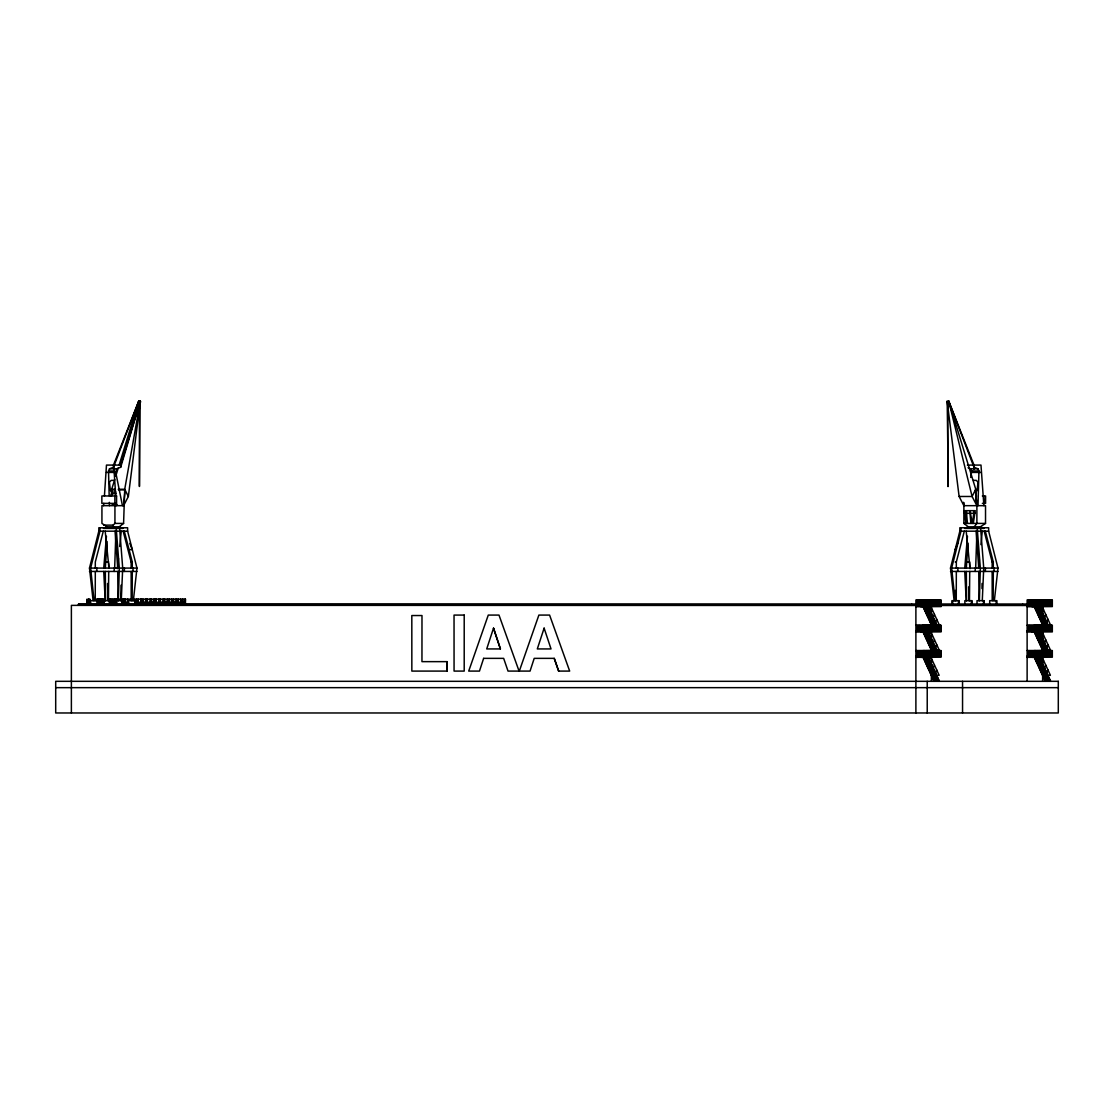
<?xml version="1.0" encoding="UTF-8"?>
<svg xmlns="http://www.w3.org/2000/svg" width="1114" height="1114" viewBox="0 0 1114 1114"><rect width="100%" height="100%" fill="white"/><g stroke="black" fill="none" stroke-linecap="round" stroke-linejoin="round"><path stroke-width="1.5" d="M95.247 600.669L95.303 571.44M911.405 605.375L911.725 604.261M956.258 600.669L956.327 571.44M1022.638 605.375L1022.749 604.261M132.162 600.669L132.287 571.44M993.187 600.669L993.298 571.44M108.462 600.669L108.712 571.44M120.869 600.669L121.008 585.198M969.472 600.669L969.723 571.44M981.991 588.638L982.047 583.471M978.008 505.672L978.941 470.985L977.967 468.799L973.998 467.267L948.696 401.026L947.137 401.026L959.112 496.482L963.875 505.672L963.875 523.413L968.261 526.825L980.348 526.825L984.024 528.412L964.585 528.412L968.261 526.825M118.376 600.669L119.309 568.084L116.176 527.771M979.401 600.669L980.334 568.084L977.187 527.771M114.658 568.084L115.87 532.868M975.669 568.084L976.825 534.539M121.259 600.669L122.707 568.084L119.574 527.771M982.283 600.669L983.732 568.084L980.585 527.771M109.172 495.702L108.518 470.985L109.506 468.799L113.475 467.267L113.475 465.081L138.777 401.026L140.336 401.026L124.726 489.255L123.584 523.413L114.937 523.413L113.182 525.126L113.071 526.825L114.979 528.412M111.261 495.827L111.72 489.255L114.728 479.452M103.741 568.084L106.443 536.21M964.752 568.084L967.467 536.21M103.588 505.672L103.783 503.375M104.424 495.967L106.471 465.081L120.688 465.081L140.336 401.026L128.361 496.482L123.584 505.672L101.931 505.672L101.931 523.413L107.111 526.825L119.212 526.825L122.888 528.412L103.435 528.412L107.111 526.825M105.315 568.084L107.097 541.46M966.325 568.084L967.969 543.172M111.47 496.231L112.068 489.895L115.313 489.895M123.584 505.672L125.06 489.895L118.571 489.895M117.416 568.641L118.474 558.42M119.685 546.501L121.259 531.183M978.496 568.084L979.359 559.701M980.905 544.607L982.283 531.183M975.948 500.353L976.449 495.883L975.627 493.739M133.346 600.669L136.966 568.084L127.623 531.183L127.623 527.771L98.826 527.771L98.826 531.183L89.482 568.084L93.103 600.669M994.356 600.669L997.977 568.084L988.647 531.183L988.647 527.771L959.836 527.771L959.836 531.183L950.507 568.084L954.127 600.669M973.288 523.413L975.265 510.672L964.418 510.672L965.852 523.413L966.548 510.672M970.712 477.419L971.728 470.985L970.74 468.799L968.094 467.783M103.296 531.183L95.303 562.013L95.303 568.084M956.327 568.084L956.327 562.013L964.306 531.183M109.506 468.799L116.719 468.799L120.688 467.267L140.336 401.026M115.731 476.193L118.237 468.019M119.24 464.747L138.777 401.026L139.208 401.903M493.516 628.143L486.721 648.933L500.423 648.933L493.516 628.143L500.395 648.933M926.277 612.616L927.377 609.595M928.491 617.434L929.591 614.413M932.237 609.595L931.137 612.616L925.79 612.616M930.705 622.253L931.805 619.245M934.451 614.413L933.351 617.434L928.004 617.434M926.277 637.918L927.377 634.91M935.565 622.253L936.665 619.245M928.491 642.736L929.591 639.728M932.237 634.91L931.137 637.918L925.79 637.918M930.705 647.568L931.805 644.546M934.451 639.728L933.351 642.736L928.004 642.736M926.277 663.234L927.377 660.212M935.565 647.568L936.665 644.546M928.491 668.052L929.591 665.044M932.237 660.212L931.137 663.234L925.79 663.234M930.705 672.87L931.805 669.862M934.451 665.044L933.351 668.052L928.004 668.052M935.565 672.87L936.665 669.862M1037.51 612.616L1038.624 609.595M1039.724 617.434L1040.838 614.413M1042.37 612.616L1043.484 609.595M1041.938 622.253L1043.052 619.245M1045.698 614.413L1044.584 617.434L1039.251 617.434M1037.51 637.918L1038.624 634.91M1047.912 619.245L1046.798 622.253L1041.465 622.253M1039.724 642.736L1040.838 639.728M1042.37 637.918L1043.484 634.91M1041.938 647.568L1043.052 644.546M1045.698 639.728L1044.584 642.736L1039.251 642.736M1037.51 663.234L1038.624 660.212M1047.912 644.546L1046.798 647.568L1041.465 647.568M1039.724 668.052L1040.838 665.044M1042.37 663.234L1043.484 660.212M1041.938 672.87L1043.052 669.862M1045.698 665.044L1044.584 668.052L1039.251 668.052M1047.912 669.862L1046.798 672.87L1041.465 672.87M113.475 467.267L138.777 401.026M111.01 495.883L111.846 493.739L116.093 493.739M955.171 549.634L958.291 541.822M116.719 468.799L115.745 472.42L122.456 505.672M976.115 528.412L974.221 526.825L976.881 523.413L976.881 505.672L972.104 496.482L948.696 401.026L973.998 465.081L973.998 467.267M948.696 401.026L975.739 489.255L972.104 496.482L959.112 496.482M975.474 492.109L977.075 490.522L978.036 482.125L976.268 480.371L973.483 480.371M963.582 502.525L963.875 505.672L985.528 505.672L985.528 523.413L980.348 526.825M78.412 605.194L1035.769 605.375L1035.853 599.959M924.216 604.261L924.105 605.348L924.063 599.959M1035.519 605.194L1035.31 599.959M119.212 526.825L123.584 523.413M920.749 606.74L922.963 606.587L934.019 630.691L934.019 625.26M1031.982 606.74L1034.196 606.587L1045.266 630.691M920.749 632.042L922.963 631.889L934.019 655.993L934.019 650.576M1031.982 632.042L1034.196 631.889L1045.266 655.993L1045.447 650.576M920.749 657.357L941.093 657.204L941.093 650.576L915.889 650.576M915.889 657.357L927.809 657.204L938.879 681.308M1031.982 657.357L1052.326 657.204L1052.326 650.576L1027.122 650.576M1027.122 657.357L1039.056 657.204L1050.126 681.308M140.768 401.903L139.988 401.903L139.431 486.484L139.431 408.309M946.691 401.903L948.251 401.903M967.37 465.081L980.988 465.081L983.885 505.672M970.74 468.799L977.967 468.799M108.518 470.985L114.296 470.985M971.728 470.985L978.941 470.985M106.471 472.42L115.745 472.42M971.728 472.42L980.988 472.42M113.976 480.371L111.205 480.371L109.423 482.125L110.397 490.522L111.999 492.109L115.94 492.109M114.979 489.255L111.72 489.255L112.054 489.937M118.223 489.255L124.726 489.255L128.361 496.482M982.353 495.967L985.598 495.967L985.598 503.375L982.353 503.375M112.041 504.809L117.109 504.809M964.418 513.276L975.265 513.276M963.875 523.413L985.528 523.413M103.686 525.126L113.182 525.126M98.826 531.183L127.623 531.183M959.836 531.183L988.647 531.183M129.071 549.634L132.287 549.634L129.795 543.381M105.315 562.013L108.712 562.013M123.153 531.183L131.146 562.013L132.287 562.013L132.287 568.084M955.185 562.013L956.327 562.013M966.325 562.013L969.723 562.013L969.723 568.084M984.177 531.183L992.156 562.013L993.298 562.013L993.298 568.084M89.482 568.084L136.966 568.084M950.507 568.084L997.977 568.084M89.482 571.44L136.966 571.44M950.507 571.44L997.977 571.44M88.521 599.053L88.02 603.802M97.364 599.053L97.893 603.802M98.324 599.053L98.324 605.069L98.31 599.053L98.812 603.802M100.706 599.053L100.176 603.802M114.352 599.053L114.352 605.069L114.282 599.053L114.714 603.802M123.557 599.053L123.139 605.069M124.838 599.053L125.269 603.802M127.623 599.053L127.623 605.069L127.553 599.053L127.985 603.802M145.614 599.053L145.321 605.069M150.042 599.053L149.736 605.069M156.239 599.053L155.876 603.802M158.884 599.053L158.522 605.069M160.291 599.053L160.597 603.802M163.368 599.053L163.006 605.069M164.719 599.053L165.081 603.802M173.561 599.053L173.923 603.802M176.221 599.053L176.583 603.802M178.351 599.053L177.989 603.802M185.495 599.053L185.063 605.069M95.86 599.179L105.412 599.179M110.105 599.179L185.314 599.179L185.495 603.802M87.338 602.284L90.513 602.284M97.461 602.284L103.811 602.284M109.102 602.284L116.942 602.284M122.08 602.284L128.918 602.284M135.741 602.284L185.314 602.284M1035.658 604.261L78.342 604.261L1035.658 604.512M1052.326 605.375L71.38 605.375L71.38 712.974M915.889 606.74L941.093 606.587L941.093 599.959L915.889 599.959L915.889 712.974M1027.122 606.74L1052.326 606.587L1052.326 599.959L1027.122 599.959L1027.122 681.322M923.59 607.784L931.415 607.784L939.172 624.689L931.332 624.662M1034.822 607.784L1042.648 607.784L1050.405 624.689L1042.565 624.662M924.133 608.996L929.396 608.996M1035.379 608.996L1040.643 608.996M924.69 610.193L929.953 610.193M1035.936 610.193L1041.2 610.193M925.247 611.405L930.51 611.405M1036.48 611.405L1041.743 611.405M1037.037 612.616L1042.3 612.616M926.347 613.814L931.61 613.814M1037.594 613.814L1042.857 613.814M926.904 615.025L932.167 615.025M1038.137 615.025L1043.414 615.025M927.461 616.223L932.724 616.223M1038.694 616.223L1043.957 616.223M928.561 618.632L933.824 618.632M1039.808 618.632L1045.071 618.632M929.118 619.844L934.381 619.844M1040.351 619.844L1045.614 619.844M929.675 621.041L934.938 621.041M1040.908 621.041L1046.171 621.041M930.218 622.253L935.481 622.253M930.775 623.464L936.039 623.464M1042.022 623.464L1047.285 623.464M915.889 625.26L941.093 625.26L941.093 631.889L915.889 632.042M1027.122 625.26L1052.326 625.26L1052.326 631.889L1027.122 632.042M931.889 625.873L937.153 625.873M1043.122 625.873L1048.385 625.873M932.432 627.071L937.696 627.071M1043.679 627.071L1048.942 627.071M932.989 628.282L938.253 628.282M1044.222 628.282L1049.499 628.282M933.546 629.48L938.81 629.48M1044.779 629.48L1050.042 629.48M915.889 630.691L941.093 630.691M1027.122 630.691L1052.326 630.691M923.59 633.1L931.415 633.1L939.172 649.991L931.332 649.977M1034.822 633.1L1042.648 633.1L1050.405 649.991L1042.565 649.977M924.133 634.312L929.396 634.312M1035.379 634.312L1040.643 634.312M924.69 635.509L929.953 635.509M1035.936 635.509L1041.2 635.509M925.247 636.721L930.51 636.721M1036.48 636.721L1041.743 636.721M1037.037 637.918L1042.3 637.918M926.347 639.13L931.61 639.13M1037.594 639.13L1042.857 639.13M926.904 640.327L932.167 640.327M1038.137 640.327L1043.414 640.327M927.461 641.539L932.724 641.539M1038.694 641.539L1043.957 641.539M928.561 643.948L933.824 643.948M1039.808 643.948L1045.071 643.948M929.118 645.145L934.381 645.145M1040.351 645.145L1045.614 645.145M929.675 646.357L934.938 646.357M1040.908 646.357L1046.171 646.357M930.218 647.568L935.481 647.568M930.775 648.766L936.039 648.766M1042.022 648.766L1047.285 648.766M931.889 651.175L937.153 651.175M1043.122 651.175L1048.385 651.175M932.432 652.386L937.696 652.386M1043.679 652.386L1048.942 652.386M932.989 653.584L938.253 653.584M1044.222 653.584L1049.499 653.584M933.546 654.795L938.81 654.795M1044.779 654.795L1050.042 654.795M915.889 655.993L941.093 655.993M1027.122 655.993L1052.326 655.993M554.285 658.36L534.205 658.36L530.055 671.088L519.319 671.088L538.884 615.081L549.592 615.081L569.672 671.088L558.629 671.088L554.243 658.36L558.657 671.088M923.59 658.416L931.415 658.416L939.172 675.307L931.332 675.279M1034.822 658.416L1042.648 658.416L1050.405 675.307L1042.565 675.279M924.133 659.613L929.396 659.613M1035.379 659.613L1040.643 659.613M924.69 660.825L929.953 660.825M1035.936 660.825L1041.2 660.825M447.16 661.646L421.955 661.646L421.983 615.541L411.818 615.541L411.846 671.088L447.16 671.088L447.16 661.646L447.132 671.088M925.247 662.022L930.51 662.022M1036.48 662.022L1041.743 662.022M1037.037 663.234L1042.3 663.234M926.347 664.431L931.61 664.431M1037.594 664.431L1042.857 664.431M926.904 665.643L932.167 665.643M1038.137 665.643L1043.414 665.643M927.461 666.84L932.724 666.84M1038.694 666.84L1043.957 666.84M928.561 669.263L933.824 669.263M1039.808 669.263L1045.071 669.263M929.118 670.461L934.381 670.461M1040.351 670.461L1045.614 670.461M929.675 671.672L934.938 671.672M1040.908 671.672L1046.171 671.672M930.218 672.87L935.481 672.87M930.775 674.081L936.039 674.081M1042.022 674.081L1047.285 674.081M931.889 676.49L937.153 676.49M1043.122 676.49L1048.385 676.49M932.432 677.688L937.696 677.688M1043.679 677.688L1048.942 677.688M932.989 678.899L938.253 678.899M1044.222 678.899L1049.499 678.899M933.546 680.111L938.81 680.111M1044.779 680.111L1050.042 680.111M55.7 687.658L1058.3 687.658M924.355 605.194L924.383 599.959M78.648 605.334L78.551 604.261M964.418 510.672L966.576 513.276L967.425 523.413M1039.613 606.657L1050.669 630.691M1050.126 630.691L1039.056 606.587L1036.842 606.74L1036.842 599.959L1036.967 605.375M1037.788 607.784L1045.545 624.662M1034.753 606.587L1045.809 630.691M1050.669 655.993L1039.613 631.972M1050.126 655.993L1039.056 631.889L1036.842 632.042L1036.842 625.26L1036.967 630.691M1037.788 633.1L1045.545 649.977M1045.809 655.993L1034.196 630.691L1034.196 625.26M1039.613 657.274L1050.669 681.308M1037.788 658.416L1045.545 675.279M1045.809 681.308L1034.196 655.993L1034.196 650.576M1034.196 657.204L1045.266 681.308M928.366 606.657L939.436 630.691M938.879 630.691L927.809 606.587L925.595 606.74L925.595 599.959L925.72 605.375M926.556 607.784L934.298 624.662M923.506 606.587L934.576 630.691M939.436 655.993L928.366 631.972M938.879 655.993L927.809 631.889L925.595 632.042L925.595 625.26L925.72 630.691M926.556 633.1L934.298 649.977M934.576 655.993L922.963 630.691L922.963 625.26M928.366 657.274L939.436 681.308M926.556 658.416L934.298 675.279M934.576 681.308L922.963 655.993L922.963 650.576M922.963 657.204L934.019 681.308M985.319 531.183L993.298 562.013M124.295 531.183L132.287 562.013M970.002 510.672L972.257 523.413L974.221 510.672M955.088 600.669L951.648 568.084L960.978 531.183L960.978 527.771M94.077 600.669L90.624 568.084L99.968 531.183L99.968 527.771M966.2 531.183L970.043 568.641M105.189 531.183L108.977 568.084M975.404 489.895L976.881 505.672L975.739 489.255M976.073 531.183L978.76 568.084M115.048 531.183L117.736 568.084M115.745 495.967L113.698 465.081M116.385 503.375L116.58 505.672M970.002 513.276L970.865 523.413M963.652 502.4L963.875 505.672M964.752 571.44L966.2 600.669M103.741 571.44L105.189 600.669M968.651 586.911L969.083 600.669M107.515 583.471L108.058 600.669M109.367 502.358L109.45 505.672M978.76 571.44L979.011 600.669M966.325 571.44L966.59 600.669M117.736 571.44L117.987 600.669M105.315 571.44L105.579 600.669M955.255 590.35L955.297 600.669M992.156 571.44L992.212 600.669M131.146 571.44L131.201 600.669M1051.783 599.959L1051.783 605.375M1051.783 625.26L1051.783 630.691M1051.783 650.576L1051.783 655.993M1051.226 599.959L1051.115 605.375M1051.115 625.26L1051.226 630.691M1051.226 650.576L1051.115 655.993M1050.85 599.959L1050.85 605.375M1050.85 625.26L1050.85 630.691M1050.85 650.576L1050.85 655.993M1050.363 599.959L1050.363 605.375M1050.363 625.26L1050.363 630.691M1050.363 650.576L1050.363 655.993M1049.875 599.959L1049.903 605.375M1049.875 625.26L1049.903 630.691M1049.903 650.576L1049.875 655.993M1049.388 599.959L1049.388 605.375M1049.388 625.26L1049.388 630.691M1049.388 650.576L1049.388 655.993M1048.887 599.959L1048.887 605.375M1048.887 625.26L1048.887 630.691M1048.887 650.576L1048.887 655.993M1048.692 599.959L1048.692 605.375M1048.692 625.26L1048.692 630.691M1048.692 650.576L1048.692 655.993M1048.399 599.959L1048.399 605.375M1048.399 625.26L1048.399 630.691M1048.399 650.576L1048.399 655.993M1047.912 599.959L1047.912 605.375M1047.912 625.26L1047.912 630.691M1047.912 650.576L1047.912 655.993M1047.411 599.959L1047.48 605.375M1047.411 625.26L1047.48 630.691M1047.411 650.576L1047.48 655.993M1046.923 599.959L1046.923 605.375M1046.923 625.26L1046.923 630.691M1046.923 650.576L1046.923 655.993M1046.436 599.959L1046.436 605.375M1046.436 625.26L1046.436 630.691M1046.436 650.576L1046.436 655.993M1046.255 599.959L1046.255 605.375M1046.255 625.26L1046.255 630.691M1046.255 650.576L1046.255 655.993M1045.935 599.959L1045.935 605.375M1045.935 625.26L1045.935 630.691M1045.935 650.576L1045.935 655.993M1045.447 599.959L1045.266 605.375M1045.266 625.26L1045.447 630.691M1045.043 599.959L1045.043 605.375M1045.043 625.26L1045.043 630.691M1045.043 650.576L1045.043 655.993M1044.96 599.959L1044.96 605.375M1044.96 625.26L1044.96 630.691M1044.96 650.576L1044.96 655.993M1044.709 599.959L1044.709 605.375M1044.709 625.26L1044.709 630.691M1044.709 650.576L1044.709 655.993M1044.459 599.959L1044.459 605.375M1044.459 625.26L1044.459 630.691M1044.459 650.576L1044.459 655.993M1044.152 599.959L1044.152 605.375M1044.152 625.26L1044.152 630.691M1044.152 650.576L1044.152 655.993M1043.971 599.959L1043.832 605.375M1043.832 625.26L1043.971 630.691M1043.971 650.576L1043.832 655.993M1043.609 599.959L1043.609 605.375M1043.609 625.26L1043.609 630.691M1043.609 650.576L1043.609 655.993M1043.484 599.959L1043.484 605.375M1043.484 625.26L1043.484 630.691M1043.484 650.576L1043.484 655.993M1043.052 599.959L1042.983 605.375M1043.052 625.26L1042.983 630.691M1043.052 650.576L1042.983 655.993M1042.62 599.959L1042.495 605.375M1042.62 607.102L1042.62 681.322M1041.506 599.959L1041.506 605.375M1041.506 625.26L1041.506 630.691M1041.506 650.576L1041.506 655.993M1041.395 599.959L1041.395 605.375M1041.395 625.26L1041.395 630.691M1041.395 650.576L1041.395 655.993M1041.019 599.959L1040.838 605.375M1040.838 625.26L1041.019 630.691M1041.019 650.576L1040.838 655.993M1040.532 599.959L1040.532 605.375M1040.532 625.26L1040.532 630.691M1040.532 650.576L1040.532 655.993M1040.281 599.959L1040.281 605.375M1040.281 625.26L1040.281 630.691M1040.281 650.576L1040.281 655.993M1040.044 599.959L1040.044 605.375M1040.044 625.26L1040.044 630.691M1040.044 650.576L1040.044 655.993M1039.724 599.959L1039.724 605.375M1039.724 625.26L1039.724 630.691M1039.724 650.576L1039.724 655.993M1039.543 599.959L1039.543 605.375M1039.543 625.26L1039.543 630.691M1039.543 650.576L1039.543 655.993M1039.181 599.959L1039.056 605.375M1039.181 625.26L1039.056 630.691M1039.056 650.576L1039.181 655.993M1038.624 599.959L1038.499 605.375M1038.499 625.26L1038.624 630.691M1038.624 650.576L1038.499 655.993M1038.067 599.959L1038.067 605.375M1038.067 625.26L1038.067 630.691M1038.067 650.576L1038.067 655.993M1037.942 599.959L1037.942 605.375M1037.942 625.26L1037.942 630.691M1037.942 650.576L1037.942 655.993M1037.51 599.959L1037.399 605.375M1037.51 625.26L1037.399 630.691M1037.51 650.576L1037.399 655.993M1036.967 655.993L1036.967 650.576L1036.842 657.357M1036.41 599.959L1036.41 605.375M1036.41 625.26L1036.41 630.691M1036.41 650.576L1036.41 655.993M1035.853 625.26L1035.853 630.691M1035.853 650.576L1035.853 655.993M1035.63 599.959L1035.63 605.375M1035.63 625.26L1035.63 630.691M1035.63 650.576L1035.63 655.993M1035.31 625.26L1035.31 630.691M1035.31 650.576L1035.31 655.993M1034.753 599.959L1034.753 605.375M1034.753 625.26L1034.753 630.691M1034.753 650.576L1034.753 655.993M1034.419 599.959L1034.419 605.375M1034.419 625.26L1034.419 630.691M1034.419 650.576L1034.419 655.993M1034.196 599.959L1034.196 605.375M1033.193 599.959L1033.193 605.375M1033.193 625.26L1033.193 630.691M1033.193 650.576L1033.193 655.993M1031.982 599.959L1031.982 605.375M1031.982 625.26L1031.982 630.691M1031.982 650.576L1031.982 655.993M1030.77 599.959L1030.77 605.375M1030.77 625.26L1030.77 630.691M1030.77 650.576L1030.77 655.993M1029.559 599.959L1029.559 605.375M1029.559 625.26L1029.559 630.691M1029.559 650.576L1029.559 655.993M1028.347 599.959L1028.347 605.375M1028.347 625.26L1028.347 630.691M1028.347 650.576L1028.347 655.993M996.919 604.22L996.919 600.669L989.692 600.669L989.692 604.22M996.208 600.669L996.208 604.22M994.036 568.084L994.036 571.44M992.156 562.013L992.156 568.084M985.389 568.084L985.389 571.44M984.233 604.22L984.233 600.669L977.006 600.669L977.006 604.22M983.885 495.967L983.885 503.375M983.523 600.669L983.523 604.22M975.251 568.084L975.251 571.44M973.775 465.081L973.775 469.481M972.09 604.22L972.09 600.669L964.863 600.669L964.863 604.22M971.38 600.669L971.38 604.22M962.552 681.322L962.552 712.974M959.182 604.22L959.182 600.669L951.955 600.669L951.955 604.22M958.472 600.669L958.472 604.22M957.859 568.084L957.859 571.44M952.651 600.669L952.651 604.22M940.536 599.959L940.536 605.375M940.536 625.26L940.536 630.691M940.536 650.576L940.536 655.993M939.979 599.959L939.882 605.375M939.882 625.26L939.979 630.691M939.882 650.576L939.979 655.993M939.617 599.959L939.617 605.375M939.617 625.26L939.617 630.691M939.617 650.576L939.617 655.993M939.13 599.959L939.13 605.375M939.13 625.26L939.13 630.691M939.13 650.576L939.13 655.993M938.67 599.959L938.629 605.375M938.629 625.26L938.67 630.691M938.67 650.576L938.629 655.993M938.141 599.959L938.141 605.375M938.141 625.26L938.141 630.691M938.141 650.576L938.141 655.993M937.654 599.959L937.654 605.375M937.654 625.26L937.654 630.691M937.654 650.576L937.654 655.993M937.445 599.959L937.445 605.375M937.445 625.26L937.445 630.691M937.445 650.576L937.445 655.993M937.153 599.959L937.153 605.375M937.153 625.26L937.153 630.691M937.153 650.576L937.153 655.993M936.665 599.959L936.665 605.375M936.665 625.26L936.665 630.691M936.665 650.576L936.665 655.993M936.178 599.959L936.233 605.375M936.178 625.26L936.233 630.691M936.233 650.576L936.178 655.993M935.676 599.959L935.676 605.375M935.676 625.26L935.676 630.691M935.676 650.576L935.676 655.993M935.022 599.959L935.189 605.375M935.189 625.26L935.022 630.691M935.189 650.576L935.022 655.993M934.702 599.959L934.702 605.375M934.702 625.26L934.702 630.691M934.702 650.576L934.702 655.993M934.214 599.959L934.214 605.375M934.214 625.26L934.214 630.691M934.214 650.576L934.214 655.993M934.019 599.959L934.019 605.375M933.811 599.959L933.713 605.375M933.811 625.26L933.713 630.691M933.713 650.576L933.811 655.993M933.462 599.959L933.462 605.375M933.462 625.26L933.462 630.691M933.462 650.576L933.462 655.993M933.226 599.959L933.226 605.375M933.226 625.26L933.226 630.691M933.226 650.576L933.226 655.993M932.919 599.959L932.919 605.375M932.919 625.26L932.919 630.691M932.919 650.576L932.919 655.993M932.738 599.959L932.738 605.375M932.738 625.26L932.738 630.691M932.738 650.576L932.738 655.993M932.599 599.959L932.599 605.375M932.599 625.26L932.599 630.691M932.599 650.576L932.599 655.993M932.362 599.959L932.237 605.375M932.362 625.26L932.237 630.691M932.362 650.576L932.237 655.993M931.75 599.959L931.805 605.375M931.805 625.26L931.75 630.691M931.75 650.576L931.805 655.993M931.374 599.959L931.374 605.375M931.374 607.102L931.374 681.322M931.262 599.959L931.262 605.375M931.262 625.26L931.262 630.691M931.262 650.576L931.262 655.993M930.705 599.959L930.761 605.375M930.705 625.26L930.761 630.691M930.705 650.576L930.761 655.993M930.148 599.959L930.274 605.375M930.148 625.26L930.274 630.691M930.148 650.576L930.274 655.993M929.786 599.959L929.786 605.375M929.786 625.26L929.786 630.691M929.786 650.576L929.786 655.993M929.591 599.959L929.591 605.375M929.591 625.26L929.591 630.691M929.591 650.576L929.591 655.993M929.285 599.959L929.285 605.375M929.285 625.26L929.285 630.691M929.285 650.576L929.285 655.993M929.048 599.959L929.048 605.375M929.048 625.26L929.048 630.691M929.048 650.576L929.048 655.993M928.798 599.959L928.798 605.375M928.798 625.26L928.798 630.691M928.798 650.576L928.798 655.993M928.491 599.959L928.491 605.375M928.491 625.26L928.491 630.691M928.491 650.576L928.491 655.993M928.31 599.959L928.31 605.375M928.31 625.26L928.31 630.691M928.31 650.576L928.31 655.993M927.934 599.959L927.809 605.375M927.809 625.26L927.934 630.691M927.809 650.576L927.934 655.993M927.377 599.959L927.377 605.375M927.377 625.26L927.377 630.691M927.377 650.576L927.377 655.993M927.266 599.959L927.266 605.375M927.266 625.26L927.266 630.691M927.266 650.576L927.266 655.993M927.224 681.322L927.224 712.974M926.709 599.959L926.834 605.375M926.834 625.26L926.709 630.691M926.709 650.576L926.834 655.993M926.277 599.959L926.277 605.375M926.277 625.26L926.277 630.691M926.277 650.576L926.277 655.993M926.152 599.959L926.152 605.375M926.152 625.26L926.152 630.691M926.152 650.576L926.152 655.993M925.72 655.993L925.72 650.576L925.595 657.357M925.177 599.959L925.177 605.375M925.177 625.26L925.177 630.691M925.177 650.576L925.177 655.993M924.62 599.959L924.62 605.375M924.62 625.26L924.62 630.691M924.62 650.576L924.62 655.993M924.383 625.26L924.383 630.691M924.383 650.576L924.383 655.993M924.063 625.26L924.063 630.691M924.063 650.576L924.063 655.993M923.506 599.959L923.506 605.375M923.506 625.26L923.506 630.691M923.506 650.576L923.506 655.993M923.172 599.959L923.172 605.375M923.172 625.26L923.172 630.691M923.172 650.576L923.172 655.993M922.963 599.959L922.963 605.375M921.96 599.959L921.96 605.375M921.96 625.26L921.96 630.691M921.96 650.576L921.96 655.993M920.749 599.959L920.749 605.375M920.749 625.26L920.749 630.691M920.749 650.576L920.749 655.993M919.523 599.959L919.523 605.375M919.523 625.26L919.523 630.691M919.523 650.576L919.523 655.993M918.312 599.959L918.312 605.375M918.312 625.26L918.312 630.691M918.312 650.576L918.312 655.993M917.101 599.959L917.101 605.375M917.101 625.26L917.101 630.691M917.101 650.576L917.101 655.993M185.133 599.053L185.133 605.069M182.71 603.802L182.78 599.053L182.348 603.802M181.067 603.802L180.635 599.053L180.705 605.069M178.282 599.053L178.351 603.802M176.277 599.053L176.221 605.069M172.224 603.802L171.793 599.053L171.862 605.069M169.439 603.802L169.509 599.053L169.077 603.802M169.147 599.053L169.147 603.802M167.727 603.802L167.365 599.053L167.434 605.069M163.312 599.053L163.368 603.802M156.169 599.053L156.239 603.802M154.526 603.802L154.094 599.053L154.164 605.069M154.456 599.053L154.456 603.802M151.741 603.802L151.379 599.053L151.448 603.802M147.327 599.053L147.382 603.802M147.02 599.053L146.964 603.802M142.898 603.802L142.968 599.053L142.606 603.802M141.255 603.802L140.824 599.053L140.824 605.069M141.186 599.053L141.186 603.802M138.47 603.802L138.108 599.053L138.178 603.802M136.827 603.802L136.409 599.053L136.409 605.069M135.504 604.22L135.504 600.669L128.291 600.669L128.291 604.22M134.808 600.669L134.808 604.22M133.026 568.084L133.026 571.44M131.146 562.013L131.146 568.084M125.2 599.053L125.2 603.802M124.907 599.053L124.838 603.802M124.378 568.084L124.378 571.44M123.501 599.053L123.557 603.802M123.194 599.053L123.194 605.069M122.596 604.22L122.596 600.669L115.383 600.669L115.383 604.22M121.899 600.669L121.899 604.22M120.688 465.081L120.688 467.267M116.357 599.053L116.357 603.802M116.065 599.053L116.079 604.22M114.867 495.967L114.867 503.375M114.937 505.672L114.937 523.413M114.227 568.084L114.227 571.44M111.929 603.802L111.999 599.053L111.637 603.802M110.453 604.22L110.453 600.669L103.24 600.669L103.24 604.22M110.23 603.802L109.868 599.053L109.868 605.069M109.924 599.053L109.924 605.069M108.712 563.531L108.712 568.084M103.936 600.669L103.936 604.22M103.491 603.802L102.975 599.053L103.003 605.069M102.544 603.802L102.042 599.053L102.056 605.069M101.625 603.802L101.109 599.053L101.137 605.069M100.692 599.053L100.678 603.802M100.204 599.053L100.19 605.069M99.759 603.802L99.23 599.053L99.257 605.069M97.767 604.22L97.767 600.669L90.554 600.669L90.554 604.22M97.071 600.669L97.071 604.22M96.834 568.084L96.834 571.44M90.387 603.802L89.886 599.053L89.9 603.802M89.454 603.802L88.939 599.053L88.953 603.802M88.507 599.053L88.521 603.802M87.574 603.802L87.073 599.053L87.087 603.802M483.629 658.36L479.466 671.088L468.716 671.088L488.28 615.081L498.988 615.081L519.068 671.088L508.026 671.088L503.653 658.36L483.601 658.36M544.119 628.143L537.31 648.933L551.026 648.933L544.119 628.143M116.58 495.967L101.861 495.967L101.861 503.375L116.58 503.375L116.58 495.967M464.204 615.081L454.039 615.081L454.066 671.088L464.204 671.088L464.204 615.081M1058.3 681.322L55.7 681.322L55.7 712.974L1058.3 712.974L1058.3 681.322M948.042 486.484L947.471 401.903L948.042 486.484M1042.008 605.375L1042.008 599.959L1041.938 605.375M1042.008 630.691L1042.008 625.26L1041.938 630.691M1042.008 655.993L1042.008 650.576L1041.938 655.993"/></g></svg>
